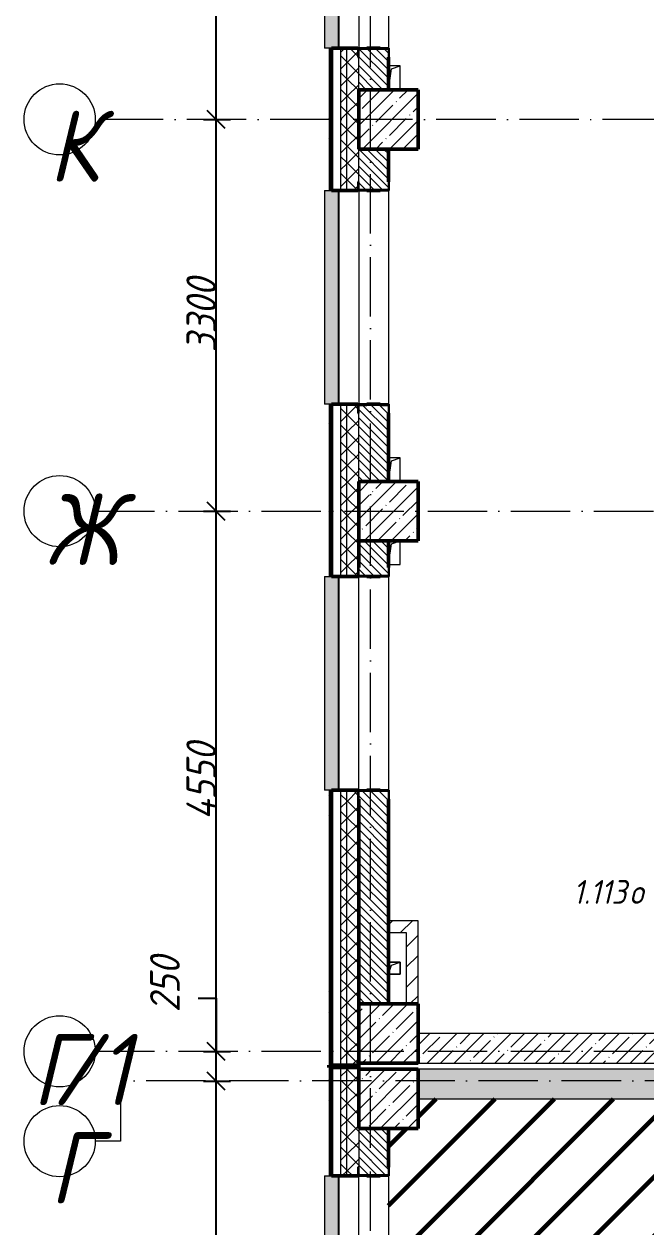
# Model space of a CAD drawing. Header units: millimetres. Extents: x -606178 to 312196, y -19338 to 632709.
# Drawn here: x -431100 to -425861, y 459946 to 470078 of the extents above; entities that cross this region are included whole.
import ezdxf

# ---------------------------------------------------------------- set-up
doc = ezdxf.new("R2010")
doc.units = ezdxf.units.MM
doc.linetypes.add('50_200_ШТРИХ_1Т_ш5_п1_п1_', pattern=[700, 500, -100, 0, -100])
for name, color, linetype, lineweight in [('6.4.1) Окр пт с инж. ПТ2.16', 3, 'Continuous', 60), ('A-____-____-DIMS', 7, 'Continuous', 9), ('A-FLOR-____-OTLN', 7, 'Continuous', 9), ('A-GENM-____-MCUT', 7, 'Continuous', 25), ('A-GENM-____-OTLN', 7, 'Continuous', 9), ('A-GENM-____-OTLN-1', 7, 'Continuous', 25), ('A-GLAZ-____-IDEN', 7, 'Continuous', 9), ('A-GLAZ-____-OTLN', 7, 'Continuous', 9), ('A-WALL-____-MCUT-1', 7, 'Continuous', 9), ('A-WALL-____-MCUT-2', 7, 'Continuous', 50), ('A-WALL-____-MCUT-3', 7, 'Continuous', 9), ('A-WALL-____-OTLN', 7, 'Continuous', 9), ('A-WALL-____-PATT-1', 7, 'Continuous', 9), ('A-WALL-FNSH-MCUT-1', 7, 'Continuous', 9), ('S-COLS-____-MCUT', 7, 'Continuous', 50), ('S-COLS-____-OTLN', 7, 'Continuous', 9), ('S-GRID-____-IDEN', 7, 'Continuous', 9), ('S-GRID-____-OTLN', 7, 'Continuous', 9), ('S-GRID-____-OTLN-1', 7, '50_200_ШТРИХ_1Т_ш5_п1_п1_', 9)]:
    doc.layers.add(name, color=color, linetype=linetype, lineweight=lineweight)
doc.layers.add('A-GLAZ-____-OTLN-1', color=7, linetype='Continuous', lineweight=9, true_color=0xc0c0c0)
doc.styles.add('ISOCPEUR_I', font='isocpeui.ttf', dxfattribs={"width": 0.9, "height": 2.5})
doc.styles.add('ISOCPEUR_I_9', font='isocpeui.ttf', dxfattribs={"width": 0.9, "height": 250})
doc.dimstyles.new('ISO-2_5_0_9К_БОЛЬШОЙ_ОСИ', dxfattribs={"dimscale": 304.8, "dimtxt": 248.995294, "dimasz": 0.492126, "dimexe": 0.393701, "dimexo": 0, "dimgap": 0, "dimtad": 1, "dimdec": 0, "dimzin": 0, "dimdsep": 46, "dimtxsty": 'ISOCPEUR_I_9', "dimblk1": 'OBLIQUE', "dimblk2": 'OBLIQUE', "dimsah": 1, "dimcen": 0.09, "dimdle": 0.393701, "dimazin": 0, "dimtfac": 1, "dimtdec": 4, "dimtix": 1, "dimtmove": 0, "dimatfit": 3, "dimfxl": 1, "dimtvp": 1, "dimtolj": 1, "dimtzin": 0, "dimarcsym": 2})
doc.dimstyles.new('ISO-2_5_0_9К_БОЛЬШОЙ_ОСИ_1', dxfattribs={"dimscale": 304.8, "dimtxt": 248.995294, "dimasz": 0.492126, "dimexe": 0.393701, "dimexo": 0, "dimgap": 0, "dimtad": 1, "dimdec": 0, "dimzin": 0, "dimdsep": 46, "dimtxsty": 'ISOCPEUR_I_9', "dimblk1": 'OBLIQUE', "dimblk2": 'OBLIQUE', "dimsah": 1, "dimcen": 0.09, "dimdle": 0.393701, "dimazin": 0, "dimtfac": 1, "dimtdec": 4, "dimtix": 1, "dimtmove": 1, "dimatfit": 3, "dimfxl": 1, "dimtvp": 1, "dimtolj": 1, "dimtzin": 0, "dimarcsym": 2})
pattern_1 = [(135, (-425830.77, 451794.26), (-35.35534, -35.35534), [])]
pattern_2 = [(45, (-425830.77, 451794.26), (-70.71068, 70.71068), []), (135, (-425830.77, 451794.26), (-70.71068, -70.71068), [])]
pattern_3 = [(45, (-425830.77, 451794.26), (-84.8528, 84.8528), [])]
pattern_4 = [(45, (-425830.77, 451794.26), (-114.0493, 114.0493), []), (45, (-425716.72, 451794.26), (-114.0493, 114.0493), [201.612, -40.322, 3.353, -36.97])]
pattern_5 = [(45, (-425830.77, 451794.26), (-85.5366, 85.5366), []), (45, (-425773.75, 451794.26), (-85.5366, 85.5366), [])]

# ---------------------------------------------------------------- blocks, each defined once
blk = doc.blocks.new('BSC_Колонна _Прямоугольная - 500х500-V49-АР1_План отверстий 1 этажа в осях 1-64_А-ГГ')
at = {"layer": 'S-COLS-____-OTLN'}
h = blk.add_hatch(dxfattribs=at)
h.set_pattern_fill('FP_81', color=256, style=0, pattern_type=2)
h.set_pattern_definition([(45, (2200, -9781.04), (-114.0493, 114.0493), []), (45, (2314.05, -9781.04), (-114.0493, 114.0493), [201.612, -40.322, 3.353, -36.97])])
h.paths.add_polyline_path([(-250, -250), (250, -250), (250, 250), (-250, 250)], flags=0)
at = {"layer": 'S-COLS-____-MCUT'}
for p, q in [((250, 250), (-250, 250)), ((-250, 250), (-250, -250)), ((250, -250), (250, 250)), ((-250, -250), (250, -250))]:
    blk.add_line(p, q, dxfattribs=at)
blk = doc.blocks.new('BSC_Колонна _Прямоугольная - 500х500-V52-АР1_План отверстий 1 этажа в осях 1-64_А-ГГ')
at = {"layer": 'S-COLS-____-OTLN'}
h = blk.add_hatch(dxfattribs=at)
h.set_pattern_fill('FP_84', color=256, style=0, pattern_type=2)
h.set_pattern_definition([(45, (2200, -17481.04), (-114.0493, 114.0493), []), (45, (2314.05, -17481.04), (-114.0493, 114.0493), [201.612, -40.322, 3.353, -36.97])])
h.paths.add_polyline_path([(-250, -250), (250, -250), (250, 250), (-250, 250)], flags=0)
at = {"layer": 'S-COLS-____-MCUT'}
for p, q in [((250, 250), (-250, 250)), ((-250, 250), (-250, -250)), ((250, -250), (250, 250)), ((-250, -250), (250, -250))]:
    blk.add_line(p, q, dxfattribs=at)
blk = doc.blocks.new('BSC_Колонна _Прямоугольная - 500х500-V109-АР1_План отверстий 1 этажа в осях 1-64_А-ГГ')
at = {"layer": 'S-COLS-____-OTLN'}
h = blk.add_hatch(dxfattribs=at)
h.set_pattern_fill('FP_141', color=256, style=0, pattern_type=2)
h.set_pattern_definition([(45, (2200, -14181.04), (-114.0493, 114.0493), []), (45, (2314.05, -14181.04), (-114.0493, 114.0493), [201.612, -40.322, 3.353, -36.97])])
h.paths.add_polyline_path([(-250, -250), (250, -250), (250, 250), (-250, 250)], flags=0)
at = {"layer": 'S-COLS-____-MCUT'}
for p, q in [((250, 250), (-250, 250)), ((-250, 250), (-250, -250)), ((250, -250), (250, 250)), ((-250, -250), (250, -250))]:
    blk.add_line(p, q, dxfattribs=at)
blk = doc.blocks.new('BSC_Колонна _Прямоугольная - 500х500-V147-АР1_План отверстий 1 этажа в осях 1-64_А-ГГ')
at = {"layer": 'S-COLS-____-OTLN'}
h = blk.add_hatch(dxfattribs=at)
h.set_pattern_fill('FP_181', color=256, style=0, pattern_type=2)
h.set_pattern_definition([(45, (2200, -9231.04), (-114.0493, 114.0493), []), (45, (2314.05, -9231.04), (-114.0493, 114.0493), [201.612, -40.322, 3.353, -36.97])])
h.paths.add_polyline_path([(-250, -250), (250, -250), (250, 250), (-250, 250), (-250, 103)], flags=0)
at = {"layer": 'S-COLS-____-MCUT'}
for p, q in [((250, 250), (-250, 250)), ((-250, 250), (-250, -250)), ((250, -250), (250, 250)), ((-250, -250), (250, -250))]:
    blk.add_line(p, q, dxfattribs=at)
blk = doc.blocks.new('Фахверк_СКБ_Уголок - 250_2700-27497298-АР1_План отверстий 1 этажа в осях 1-64_А-ГГ')
at = {"layer": 'A-GENM-____-MCUT'}
for p, q in [((200, 181), (125, 181)), ((125, 181), (125, 106)), ((125, 106), (131, 106)), ((131, 106), (131, 175)), ((131, 175), (200, 175)), ((200, 175), (200, 181)), ((131, -6), (125, -6)), ((125, -6), (125, -81)), ((125, -81), (200, -81)), ((131, -75), (131, -6)), ((200, -75), (131, -75)), ((200, -81), (200, -75))]:
    blk.add_line(p, q, dxfattribs=at)
blk = doc.blocks.new('Стены 5 - Стены 4-30145060-АР1_План отверстий 1 этажа в осях 1-64_А-ГГ')
at = {"layer": 'A-WALL-____-MCUT-2'}
for p, q in [((-1844, 41030), (-1844, 41010)), ((-1594, 41030), (-1844, 41030)), ((-1844, 41010), (-1594, 41010)), ((-1594, 41010), (-1594, 41030))]:
    blk.add_line(p, q, dxfattribs=at)
blk = doc.blocks.new('AR_Отверстие прямоугольное _в плите_ - AR_Отверстие прямоугольное _в плите_-V166-АР1_План отверстий 1 этажа в осях 1-64_А-ГГ')
at = {"layer": 'A-GENM-____-OTLN'}
for p, q in [((50, 50), (-50, 50)), ((-50, -50), (-25, 25)), ((-25, 25), (50, 50)), ((50, -50), (50, 50)), ((-50, -50), (50, -50))]:
    blk.add_line(p, q, dxfattribs=at)
blk = doc.blocks.new('AR_Отверстие прямоугольное _в плите_ - AR_Отверстие прямоугольное _в плите_-V174-АР1_План отверстий 1 этажа в осях 1-64_А-ГГ')
at = {"layer": 'A-GENM-____-OTLN'}
for p, q in [((-50, -100), (-25, 75)), ((-25, 75), (50, 100)), ((50, -100), (50, 100)), ((-50, -100), (50, -100))]:
    blk.add_line(p, q, dxfattribs=at)
blk = doc.blocks.new('AR_Отверстие прямоугольное _в плите_ - AR_Отверстие прямоугольное _в плите_-V173-АР1_План отверстий 1 этажа в осях 1-64_А-ГГ')
at = {"layer": 'A-GENM-____-OTLN'}
for p, q in [((50, 100), (-50, 100)), ((-50, -100), (-25, 75)), ((-25, 75), (50, 100)), ((50, -100), (50, 100))]:
    blk.add_line(p, q, dxfattribs=at)
blk = doc.blocks.new('Отлив_СКБ - Отлив витража_120_НВФ-31885689-АР1_План отверстий 1 этажа в осях 1-64_А-ГГ')
at = {"layer": 'A-GLAZ-____-OTLN-1'}
for points in [[(1800, 2), (1800, 120), (0, 120), (0, 2), (1264, 2)], [(1264, 0), (1800, 0), (1800, 2), (0, 2), (0, 0)]]:
    blk.add_hatch(color=256, dxfattribs=at).paths.add_polyline_path(points, flags=0)
at = {"layer": 'A-GLAZ-____-OTLN'}
for p, q in [((0, 83), (0, 120)), ((1800, 120), (0, 120)), ((1800, 120), (1800, 83)), ((0, 2), (1800, 2)), ((1800, 0), (0, 0))]:
    blk.add_line(p, q, dxfattribs=at)
blk = doc.blocks.new('Ось сетки - Круг_Ø6_00__ISO-2_5_0_9K_-25732049-АР1_План отверстий 1 этажа в осях 1-64_А-ГГ')
at = {"layer": 'S-GRID-____-IDEN'}
blk.add_circle((0, 0), 3, dxfattribs=at)
blk = doc.blocks.new('_Oblique')
at = {"color": 0, "linetype": 'ByBlock', "lineweight": -2}
blk.add_line((-0.5, -0.5), (0.5, 0.5), dxfattribs=at)
blk = doc.blocks.new('*D4138')
at = {"layer": 'A-____-____-DIMS', "color": 0, "lineweight": -2, "transparency": 16777216}
for p, q in [((-429482, 457655), (-429482, 461295)), ((-429588, 461175), (-429362, 461175)), ((-429588, 457775), (-429362, 457775))]:
    blk.add_line(p, q, dxfattribs=at)
at = {"layer": 'Defpoints', "color": 0, "transparency": 16777216}
for p in [(-429588, 461175), (-429482, 461175), (-429588, 457775)]:
    blk.add_point(p, dxfattribs=at)
at = {"layer": 'A-____-____-DIMS', "color": 0, "lineweight": -2, "transparency": 16777216, "xscale": 150, "yscale": 150, "zscale": 150}
for p, rotation in [((-429482, 461175), 90), ((-429482, 457775), 270)]:
    blk.add_blockref('_Oblique', p, dxfattribs=dict(at, rotation=rotation))
at = {"layer": 'A-____-____-DIMS', "color": 0, "transparency": 16777216, "insert": (-429607, 459475), "char_height": 250, "width": 781.46, "attachment_point": 5, "rotation": 90, "style": 'ISOCPEUR_I_9'}
blk.add_mtext('\\A1;3400', dxfattribs=at)
blk = doc.blocks.new('*D4139')
at = {"layer": 'A-____-____-DIMS', "color": 0, "lineweight": -2, "transparency": 16777216}
for p, q in [((-429632, 461872), (-429482, 461872)), ((-429482, 461872), (-429482, 461425)), ((-429482, 461055), (-429482, 461545)), ((-429588, 461425), (-429362, 461425)), ((-429588, 461175), (-429362, 461175))]:
    blk.add_line(p, q, dxfattribs=at)
at = {"layer": 'Defpoints', "color": 0, "transparency": 16777216}
for p in [(-429588, 461425), (-429482, 461425), (-429588, 461175)]:
    blk.add_point(p, dxfattribs=at)
at = {"layer": 'A-____-____-DIMS', "color": 0, "lineweight": -2, "transparency": 16777216, "xscale": 150, "yscale": 150, "zscale": 150}
for p, rotation in [((-429482, 461425), 90), ((-429482, 461175), 270)]:
    blk.add_blockref('_Oblique', p, dxfattribs=dict(at, rotation=rotation))
at = {"layer": 'A-____-____-DIMS', "color": 0, "transparency": 16777216, "insert": (-430038, 461754), "char_height": 250, "width": 568.86, "attachment_point": 1, "rotation": 90, "line_spacing_factor": 1.149209, "style": 'ISOCPEUR_I_9'}
blk.add_mtext('\\A1;250', dxfattribs=at)
blk = doc.blocks.new('*D4140')
at = {"layer": 'A-____-____-DIMS', "color": 0, "lineweight": -2, "transparency": 16777216}
for p, q in [((-429482, 461305), (-429482, 466095)), ((-429588, 465975), (-429362, 465975)), ((-429588, 461425), (-429362, 461425))]:
    blk.add_line(p, q, dxfattribs=at)
at = {"layer": 'Defpoints', "color": 0, "transparency": 16777216}
for p in [(-429588, 465975), (-429482, 465975), (-429588, 461425)]:
    blk.add_point(p, dxfattribs=at)
at = {"layer": 'A-____-____-DIMS', "color": 0, "lineweight": -2, "transparency": 16777216, "xscale": 150, "yscale": 150, "zscale": 150}
for p, rotation in [((-429482, 465975), 90), ((-429482, 461425), 270)]:
    blk.add_blockref('_Oblique', p, dxfattribs=dict(at, rotation=rotation))
at = {"layer": 'A-____-____-DIMS', "color": 0, "transparency": 16777216, "insert": (-429607, 463700), "char_height": 250, "width": 781.46, "attachment_point": 5, "rotation": 90, "style": 'ISOCPEUR_I_9'}
blk.add_mtext('\\A1;4550', dxfattribs=at)
blk = doc.blocks.new('*D4141')
at = {"layer": 'A-____-____-DIMS', "color": 0, "lineweight": -2, "transparency": 16777216}
for p, q in [((-429482, 465855), (-429482, 469395)), ((-429588, 469275), (-429362, 469275)), ((-429588, 465975), (-429362, 465975))]:
    blk.add_line(p, q, dxfattribs=at)
at = {"layer": 'Defpoints', "color": 0, "transparency": 16777216}
for p in [(-429588, 469275), (-429482, 469275), (-429588, 465975)]:
    blk.add_point(p, dxfattribs=at)
at = {"layer": 'A-____-____-DIMS', "color": 0, "lineweight": -2, "transparency": 16777216, "xscale": 150, "yscale": 150, "zscale": 150}
for p, rotation in [((-429482, 469275), 90), ((-429482, 465975), 270)]:
    blk.add_blockref('_Oblique', p, dxfattribs=dict(at, rotation=rotation))
at = {"layer": 'A-____-____-DIMS', "color": 0, "transparency": 16777216, "insert": (-429607, 467625), "char_height": 250, "width": 758.48, "attachment_point": 5, "rotation": 90, "style": 'ISOCPEUR_I_9'}
blk.add_mtext('\\A1;3300', dxfattribs=at)
blk = doc.blocks.new('*D4142')
at = {"layer": 'A-____-____-DIMS', "color": 0, "lineweight": -2, "transparency": 16777216}
for p, q in [((-429482, 469155), (-429482, 475395)), ((-429588, 475275), (-429362, 475275)), ((-429588, 469275), (-429362, 469275))]:
    blk.add_line(p, q, dxfattribs=at)
at = {"layer": 'Defpoints', "color": 0, "transparency": 16777216}
for p in [(-429588, 475275), (-429482, 475275), (-429588, 469275)]:
    blk.add_point(p, dxfattribs=at)
at = {"layer": 'A-____-____-DIMS', "color": 0, "lineweight": -2, "transparency": 16777216, "xscale": 150, "yscale": 150, "zscale": 150}
for p, rotation in [((-429482, 475275), 90), ((-429482, 469275), 270)]:
    blk.add_blockref('_Oblique', p, dxfattribs=dict(at, rotation=rotation))
at = {"layer": 'A-____-____-DIMS', "color": 0, "transparency": 16777216, "insert": (-429607, 472275), "char_height": 250, "width": 758.48, "attachment_point": 5, "rotation": 90, "style": 'ISOCPEUR_I_9'}
blk.add_mtext('\\A1;6000', dxfattribs=at)

msp = doc.modelspace()

# ---------------------------------------------------------------- hatches: boundary and pattern name
at = {"layer": '6.4.1) Окр пт с инж. ПТ2.16'}
h = msp.add_hatch(dxfattribs=at)
h.set_pattern_fill('ANSI31', color=256, scale=111)
h.paths.add_polyline_path([(-387530.7712, 460775.3011), (-388030.7712, 460775.3011), (-388030.7712, 461025.3011), (-389830.7712, 461025.3011), (-389830.7712, 461019.3011), (-389905.7712, 461019.3011), (-390330.7712, 461023.3811), (-390330.7712, 460925.3011), (-390530.7712, 460925.3011), (-390530.7712, 460775.3011), (-391030.7712, 460775.3011), (-391030.7712, 460925.3011), (-391230.7712, 460925.3011), (-391230.7712, 461025.3011), (-392830.7712, 461025.3011), (-392830.7712, 461019.3011), (-392905.7712, 461019.3011), (-393430.7712, 461022.3011), (-393430.7712, 460925.3011), (-393630.7712, 460925.3011), (-393630.7712, 461025.3011), (-393955.7712, 461025.3011), (-393955.7712, 461019.3011), (-394030.7712, 461019.3011), (-394030.7712, 461025.3011), (-395830.7712, 461025.3011), (-395830.7712, 461019.3011), (-395905.7712, 461019.3011), (-396330.7712, 461023.3811), (-396330.7712, 460925.3011), (-396530.7712, 460925.3011), (-396530.7712, 460775.3011), (-397030.7712, 460775.3011), (-397030.7712, 461025.3011), (-398830.7712, 461025.3011), (-398830.7712, 461019.3011), (-398905.7712, 461019.3011), (-399330.7712, 461023.3811), (-399330.7712, 460925.3011), (-399530.7712, 460925.3011), (-399530.7712, 460775.3011), (-400030.7712, 460775.3011), (-400030.7712, 461025.3011), (-403180.7712, 461025.3011), (-405280.7712, 461025.3011), (-416230.7712, 461025.3011), (-420230.7712, 461025.3011), (-427780.7712, 461025.3011), (-427780.7712, 460775.3011), (-428030.7712, 460775.3011), (-428030.7712, 460450.3011), (-428024.7712, 460450.3011), (-428024.7712, 460375.3011), (-428030.7712, 460375.3011), (-428030.7712, 458575.3011), (-428024.7712, 458575.3011), (-428024.7712, 458500.3011), (-428027.5712, 458325.3011), (-427930.7712, 458325.3011), (-427930.7712, 458125.3011), (-427780.7712, 458125.3011), (-427780.7712, 457875.3011), (-426180.7712, 457875.3011), (-425730.7712, 457875.3011), (-424630.7712, 457875.3011), (-424030.7712, 457875.3011), (-423330.7712, 457875.3011), (-423130.7712, 457875.3011), (-422330.7712, 457875.3011), (-420730.7712, 457875.3011), (-420530.7712, 457875.3011), (-420030.7712, 457875.3011), (-420005.7712, 457876.8011), (-420005.7712, 457881.3011), (-419930.7712, 457881.3011), (-419930.7712, 457875.3011), (-419570.7712, 457875.3011), (-419270.7712, 457875.3011), (-418780.7712, 457875.3011), (-418780.7712, 457881.3011), (-418705.7712, 457881.3011), (-417255.7712, 457875.3011), (-417255.7712, 457881.3011), (-417180.7712, 457881.3011), (-416700.7712, 457875.3011), (-416500.7712, 457875.3011), (-416030.7712, 457875.3011), (-416030.7712, 457881.3011), (-415955.7712, 457881.3011), (-415430.7712, 457875.3011), (-414930.7712, 457875.3011), (-414905.7712, 457876.8011), (-414905.7712, 457881.3011), (-414830.7712, 457881.3011), (-414830.7712, 457875.3011), (-414695.7712, 457875.3011), (-414345.7712, 457875.3011), (-413830.7712, 457875.3011), (-413830.7712, 457881.3011), (-413755.7712, 457881.3011), (-413155.7712, 457875.3011), (-413155.7712, 457881.3011), (-413080.7712, 457881.3011), (-413080.7712, 457875.3011), (-412730.7712, 457875.3011), (-412430.7712, 457875.3011), (-411930.7712, 457875.3011), (-411930.7712, 457881.3011), (-411855.7712, 457881.3011), (-411430.7712, 457875.3011), (-410930.7712, 457875.3011), (-410530.7712, 457875.3011), (-410355.7712, 457875.3011), (-410355.7712, 457881.3011), (-410280.7712, 457881.3011), (-410280.7712, 457875.3011), (-409130.7712, 457875.3011), (-409130.7712, 457881.3011), (-409030.7712, 457881.3011), (-409030.7712, 457875.3011), (-408530.7712, 457875.3011), (-406030.7712, 457875.3011), (-405530.7712, 457875.3011), (-404530.7712, 457875.3011), (-404430.7712, 457875.3011), (-404430.7712, 457175.3011), (-403730.7712, 457175.3011), (-403730.7712, 457875.3011), (-403480.7712, 457875.3011), (-402980.7712, 457875.3011), (-402205.7712, 457875.3011), (-402205.7712, 457881.3011), (-402130.7712, 457881.3011), (-401280.7712, 457875.3011), (-400880.7712, 457875.3011), (-400430.7712, 457875.3011), (-400430.7712, 457881.3011), (-400355.7712, 457881.3011), (-400030.7712, 457875.3011), (-399530.7712, 457875.3011), (-397030.7712, 457875.3011), (-396530.7712, 457875.3011), (-396505.7712, 457876.8011), (-396505.7712, 457881.3011), (-396430.7712, 457881.3011), (-396430.7712, 457875.3011), (-396340.7712, 457875.3011), (-395940.7712, 457875.3011), (-395730.7712, 457875.3011), (-395730.7712, 457881.3011), (-395655.7712, 457881.3011), (-395505.7712, 457875.3011), (-395505.7712, 457881.3011), (-395430.7712, 457881.3011), (-395430.7712, 457875.3011), (-395250.7712, 457875.3011), (-394950.7712, 457875.3011), (-394730.7712, 457875.3011), (-394730.7712, 457881.3011), (-394655.7712, 457881.3011), (-393980.7712, 457875.3011), (-393380.7712, 457875.3011), (-393105.7712, 457875.3011), (-393105.7712, 457881.3011), (-393030.7712, 457881.3011), (-393000.7712, 457875.3011), (-393030.7712, 457875.3011), (-393030.7712, 457835.3011), (-393025.7712, 457835.3011), (-393025.7712, 457675.3011), (-392380.7712, 457675.3011), (-392380.7712, 457875.3011), (-391980.7712, 457875.3011), (-391980.7712, 457675.3011), (-391230.7712, 457675.3011), (-391230.7712, 457744.3011), (-391230.7712, 457806.3011), (-391230.7712, 457881.3011), (-391155.7712, 457881.3011), (-391030.7712, 457875.3011), (-390530.7712, 457875.3011), (-390130.7712, 457875.3011), (-389830.7712, 457875.3011), (-388030.7712, 457875.3011), (-387530.7712, 457875.3011)])
at = {"layer": 'A-WALL-____-PATT-1'}
h = msp.add_hatch(dxfattribs=at)
h.set_pattern_fill('FP_3', color=256, style=0, pattern_type=2)
h.set_pattern_definition(pattern_5)
h.paths.add_polyline_path([(-428510.7712, 461310.3011), (-428510.7712, 463625.3011), (-428530.7712, 463625.3011), (-428530.7712, 461310.3011)], flags=0)
h.paths.add_polyline_path([(-428510.7712, 465425.3011), (-428510.7712, 466875.3011), (-428530.7712, 466875.3011), (-428530.7712, 465425.3011)], flags=0)
h.paths.add_polyline_path([(-428510.7712, 468675.3011), (-428510.7712, 469875.3011), (-428530.7712, 469875.3011), (-428530.7712, 468675.3011)], flags=0)
h.paths.add_polyline_path([(-428510.7712, 471675.3011), (-428510.7712, 472875.3011), (-428530.7712, 472875.3011), (-428530.7712, 471675.3011)], flags=0)
h.paths.add_polyline_path([(-428530.7712, 474675.3011), (-428510.7712, 474675.3011), (-428510.7712, 475875.3011), (-428530.7712, 475875.3011), (-428530.7712, 474888.589)], flags=0)
h.paths.add_polyline_path([(-428510.7712, 477675.3011), (-428510.7712, 478775.3011), (-428530.7712, 478775.3011), (-428530.7712, 477675.3011)], flags=0)
h = msp.add_hatch(dxfattribs=at)
h.set_pattern_fill('FP_1', color=256, style=0, pattern_type=2)
h.set_pattern_definition(pattern_2)
h.paths.add_polyline_path([(-428380.7712, 461310.3011), (-428380.7712, 463625.3011), (-428430.7712, 463625.3011), (-428430.7712, 461310.3011)], flags=0)
h.paths.add_polyline_path([(-428430.7712, 465425.3011), (-428380.7712, 465425.3011), (-428380.7712, 466875.3011), (-428430.7712, 466875.3011), (-428430.7712, 465428.6551)], flags=0)
h.paths.add_polyline_path([(-428380.7712, 468675.3011), (-428380.7712, 469875.3011), (-428430.7712, 469875.3011), (-428430.7712, 468675.3011)], flags=0)
h.paths.add_polyline_path([(-428380.7712, 471675.3011), (-428380.7712, 472875.3011), (-428430.7712, 472875.3011), (-428430.7712, 471675.3011)], flags=0)
h.paths.add_polyline_path([(-428380.7712, 474675.3011), (-428380.7712, 475875.3011), (-428430.7712, 475875.3011), (-428430.7712, 474675.3011)], flags=0)
h.paths.add_polyline_path([(-428430.7712, 477675.3011), (-428380.7712, 477675.3011), (-428380.7712, 478525.3011), (-428430.7712, 478525.3011), (-428430.7712, 478328.565)], flags=0)
h = msp.add_hatch(dxfattribs=at)
h.set_pattern_fill('FP_1', color=256, style=0, pattern_type=2)
h.set_pattern_definition(pattern_2)
h.paths.add_polyline_path([(-428280.7712, 461310.3011), (-428280.7712, 463550.3011), (-428286.7712, 463550.3011), (-428286.7712, 463625.3011), (-428380.7712, 463625.3011), (-428380.7712, 461310.3011)], flags=0)
h.paths.add_polyline_path([(-428380.7712, 465425.3011), (-428286.7712, 465425.3011), (-428286.7712, 465500.3011), (-428280.7712, 465500.3011), (-428280.7712, 466800.3011), (-428286.7712, 466800.3011), (-428286.7712, 466875.3011), (-428380.7712, 466875.3011), (-428380.7712, 465428.6551)], flags=0)
h.paths.add_polyline_path([(-428286.7712, 468675.3011), (-428286.7712, 468750.3011), (-428280.7712, 468750.3011), (-428280.7712, 469800.3011), (-428286.7712, 469800.3011), (-428286.7712, 469875.3011), (-428380.7712, 469875.3011), (-428380.7712, 468675.3011)], flags=0)
h.paths.add_polyline_path([(-428286.7712, 471675.3011), (-428286.7712, 471750.3011), (-428280.7712, 471750.3011), (-428280.7712, 472800.3011), (-428286.7712, 472800.3011), (-428286.7712, 472875.3011), (-428380.7712, 472875.3011), (-428380.7712, 471675.3011)], flags=0)
h.paths.add_polyline_path([(-428286.7712, 474675.3011), (-428286.7712, 474750.3011), (-428280.7712, 474750.3011), (-428280.7712, 475800.3011), (-428286.7712, 475800.3011), (-428286.7712, 475875.3011), (-428380.7712, 475875.3011), (-428380.7712, 474675.3011)], flags=0)
h.paths.add_polyline_path([(-428286.7712, 477675.3011), (-428286.7712, 477750.3011), (-428280.7712, 477750.3011), (-428280.7712, 478525.3011), (-428380.7712, 478525.3011), (-428380.7712, 477675.3011)], flags=0)
h = msp.add_hatch(dxfattribs=at)
h.set_pattern_fill('FP_6', color=256, style=0, pattern_type=2)
h.set_pattern_definition(pattern_1)
h.paths.add_polyline_path([(-428280.7712, 469525.3011), (-428030.7712, 469525.3011), (-428030.7712, 469869.3011), (-428099.7712, 469869.3011), (-428099.7712, 469875.3011), (-428211.7712, 469875.3011), (-428211.7712, 469869.3011), (-428280.7712, 469869.3011), (-428280.7712, 469728.625)], flags=0)
h.paths.add_polyline_path([(-428099.7712, 471675.3011), (-428099.7712, 471681.3011), (-428030.7712, 471681.3011), (-428030.7712, 472869.3011), (-428099.7712, 472869.3011), (-428099.7712, 472875.3011), (-428211.7712, 472875.3011), (-428211.7712, 472869.3011), (-428280.7712, 472869.3011), (-428280.7712, 471681.3011), (-428211.7712, 471681.3011), (-428211.7712, 471675.3011)], flags=0)
h.paths.add_polyline_path([(-428099.7712, 474675.3011), (-428099.7712, 474681.3011), (-428030.7712, 474681.3011), (-428030.7712, 475025.3011), (-428280.7712, 475025.3011), (-428280.7712, 474681.3011), (-428211.7712, 474681.3011), (-428211.7712, 474675.3011)], flags=0)
h = msp.add_hatch(dxfattribs=at)
h.set_pattern_fill('FP_6', color=256, style=0, pattern_type=2)
h.set_pattern_definition(pattern_1)
h.paths.add_polyline_path([(-428280.7712, 466225.3011), (-428030.7712, 466225.3011), (-428030.7712, 466869.3011), (-428099.7712, 466869.3011), (-428099.7712, 466875.3011), (-428211.7712, 466875.3011), (-428211.7712, 466869.3011), (-428280.7712, 466869.3011), (-428280.7712, 466288.6491)], flags=0)
h.paths.add_polyline_path([(-428099.7712, 468675.3011), (-428099.7712, 468681.3011), (-428030.7712, 468681.3011), (-428030.7712, 469025.3011), (-428280.7712, 469025.3011), (-428280.7712, 468681.3011), (-428211.7712, 468681.3011), (-428211.7712, 468675.3011)], flags=0)
h = msp.add_hatch(dxfattribs=at)
h.set_pattern_fill('FP_6', color=256, style=0, pattern_type=2)
h.set_pattern_definition(pattern_1)
h.paths.add_polyline_path([(-428030.7712, 461825.3011), (-428031.6045, 463619.3011), (-428099.7712, 463619.3011), (-428099.7712, 463625.3011), (-428211.7712, 463625.3011), (-428211.7712, 463619.3011), (-428280.7712, 463619.3011), (-428280.7712, 461825.3011), (-428055.0516, 461825.3011)], flags=0)
h.paths.add_polyline_path([(-428099.7712, 465425.3011), (-428099.7712, 465431.3011), (-428030.7712, 465431.3011), (-428030.7712, 465725.3011), (-428280.7712, 465725.3011), (-428280.7712, 465431.3011), (-428211.7712, 465431.3011), (-428211.7712, 465425.3011)], flags=0)
h = msp.add_hatch(dxfattribs=at)
h.set_pattern_fill('FP_4', color=256, style=0, pattern_type=2)
h.set_pattern_definition(pattern_3)
h.paths.add_polyline_path([(-427880.7712, 462425.3011), (-427780.7712, 462425.3011), (-427780.7712, 462525.3011), (-428030.7712, 462525.3011), (-428030.7712, 462425.3011)], flags=0)
h = msp.add_hatch(dxfattribs=at)
h.set_pattern_fill('FP_4', color=256, style=0, pattern_type=2)
h.set_pattern_definition(pattern_3)
h.paths.add_polyline_path([(-427880.7712, 461825.3011), (-427780.7712, 461825.3011), (-427780.7712, 462425.3011), (-427880.7712, 462425.3011), (-427880.7712, 461988.6791)], flags=0)
h = msp.add_hatch(dxfattribs=at)
h.set_pattern_fill('FP_27', color=256, style=0, pattern_type=2)
h.set_pattern_definition(pattern_4)
h.paths.add_polyline_path([(-420730.7712, 461325.3011), (-420730.7712, 461575.3011), (-427780.7712, 461575.3011), (-427780.7712, 461325.3011), (-422310.7927, 461325.3011)], flags=0)
h = msp.add_hatch(dxfattribs=at)
h.set_pattern_fill('FP_3', color=256, style=0, pattern_type=2)
h.set_pattern_definition(pattern_5)
h.paths.add_polyline_path([(-428510.7712, 449625.3011), (-428510.7712, 454025.3011), (-428530.7712, 454025.3011), (-428530.7712, 449625.3011)], flags=0)
h.paths.add_polyline_path([(-428530.7712, 455825.3011), (-428510.7712, 455825.3011), (-428510.7712, 458575.3011), (-428530.7712, 458575.3011), (-428530.7712, 455968.7211)], flags=0)
h.paths.add_polyline_path([(-428510.7712, 460375.3011), (-428510.7712, 461290.3011), (-428530.7712, 461290.3011), (-428530.7712, 460375.3011)], flags=0)
h = msp.add_hatch(dxfattribs=at)
h.set_pattern_fill('FP_1', color=256, style=0, pattern_type=2)
h.set_pattern_definition(pattern_2)
h.paths.add_polyline_path([(-428380.7712, 449875.3011), (-428380.7712, 454025.3011), (-428430.7712, 454025.3011), (-428430.7712, 449875.3011)], flags=0)
h.paths.add_polyline_path([(-428380.7712, 455825.3011), (-428380.7712, 458575.3011), (-428430.7712, 458575.3011), (-428430.7712, 455825.3011)], flags=0)
h.paths.add_polyline_path([(-428380.7712, 460375.3011), (-428380.7712, 461310.3011), (-428430.7712, 461310.3011), (-428430.7712, 460375.3011)], flags=0)
h = msp.add_hatch(dxfattribs=at)
h.set_pattern_fill('FP_1', color=256, style=0, pattern_type=2)
h.set_pattern_definition(pattern_2)
h.paths.add_polyline_path([(-428380.7712, 449875.3011), (-428280.7712, 449875.3011), (-428280.7712, 454025.3011), (-428380.7712, 454025.3011), (-428380.7712, 452528.7451)], flags=0)
h.paths.add_polyline_path([(-428280.7712, 455825.3011), (-428280.7712, 458500.3011), (-428286.7712, 458500.3011), (-428286.7712, 458575.3011), (-428380.7712, 458575.3011), (-428380.7712, 455825.3011)], flags=0)
h.paths.add_polyline_path([(-428286.7712, 460375.3011), (-428286.7712, 460450.3011), (-428280.7712, 460450.3011), (-428280.7712, 461310.3011), (-428380.7712, 461310.3011), (-428380.7712, 460375.3011)], flags=0)
h = msp.add_hatch(dxfattribs=at)
h.set_pattern_fill('FP_27', color=256, style=0, pattern_type=2)
h.set_pattern_definition(pattern_4)
h.paths.add_polyline_path([(-403180.7712, 461025.3011), (-402280.7712, 461025.3011), (-402280.7712, 461275.3011), (-403180.7712, 461275.3011)], flags=0)
h.paths.add_polyline_path([(-405280.7712, 461025.3011), (-405280.7712, 461275.3011), (-416230.7712, 461275.3011), (-416230.7712, 461025.3011), (-408171.0784, 461025.3011)], flags=0)
h.paths.add_polyline_path([(-420230.7712, 461025.3011), (-420230.7712, 461275.3011), (-427780.7712, 461275.3011), (-427780.7712, 461025.3011), (-420543.3284, 461025.3011)], flags=0)
h = msp.add_hatch(dxfattribs=at)
h.set_pattern_fill('FP_6', color=256, style=0, pattern_type=2)
h.set_pattern_definition(pattern_1)
h.paths.add_polyline_path([(-428211.7712, 458125.3011), (-428030.7712, 458125.3011), (-428030.7712, 458569.3011), (-428099.7712, 458569.3011), (-428099.7712, 458575.3011), (-428211.7712, 458575.3011), (-428211.7712, 458569.3011), (-428280.7712, 458569.3011), (-428280.7712, 458125.3011)], flags=0)
h.paths.add_polyline_path([(-428211.7712, 460375.3011), (-428099.7712, 460375.3011), (-428099.7712, 460381.3011), (-428030.7712, 460381.3011), (-428030.7712, 460775.3011), (-428280.7712, 460775.3011), (-428280.7712, 460381.3011), (-428211.7712, 460381.3011)], flags=0)

# ---------------------------------------------------------------- linework, layer by layer
at = {"layer": 'A-FLOR-____-OTLN'}
for p, q in [((-428030.7712, 462175.3011), (-427930.7712, 462175.3011)), ((-427930.7712, 462175.3011), (-427930.7712, 462075.3011)), ((-427930.7712, 462075.3011), (-428030.7712, 462075.3011))]:
    msp.add_line(p, q, dxfattribs=at)
at = {"layer": 'A-WALL-____-MCUT-1'}
for p, q in [((-420730.7712, 461575.3011), (-427780.7712, 461575.3011)), ((-427780.7712, 461325.3011), (-420730.7712, 461325.3011)), ((-420230.7712, 461275.3011), (-427780.7712, 461275.3011)), ((-427780.7712, 461025.3011), (-420230.7712, 461025.3011))]:
    msp.add_line(p, q, dxfattribs=at)
at = {"layer": 'A-WALL-____-MCUT-2'}
for p, q in [((-428286.7712, 469875.3011), (-428510.7712, 469875.3011)), ((-428510.7712, 469875.3011), (-428510.7712, 468675.3011)), ((-428099.7712, 469875.3011), (-428211.7712, 469875.3011)), ((-428030.7712, 469525.3011), (-428030.7712, 469800.3011)), ((-428030.7712, 468750.3011), (-428030.7712, 469025.3011)), ((-428510.7712, 468675.3011), (-428286.7712, 468675.3011)), ((-428211.7712, 468675.3011), (-428099.7712, 468675.3011)), ((-428286.7712, 466875.3011), (-428510.7712, 466875.3011)), ((-428510.7712, 465425.3011), (-428510.7712, 466875.3011)), ((-428099.7712, 466875.3011), (-428211.7712, 466875.3011)), ((-428030.7712, 466225.3011), (-428030.7712, 466800.3011)), ((-428280.7712, 465725.3011), (-428280.7712, 465500.3011)), ((-428030.7712, 465500.3011), (-428030.7712, 465725.3011)), ((-428510.7712, 465425.3011), (-428286.7712, 465425.3011)), ((-428211.7712, 465425.3011), (-428099.7712, 465425.3011)), ((-428286.7712, 463625.3011), (-428510.7712, 463625.3011)), ((-428510.7712, 460375.3011), (-428510.7712, 463625.3011)), ((-428280.7712, 463550.3011), (-428280.7712, 461825.3011)), ((-428099.7712, 463625.3011), (-428211.7712, 463625.3011)), ((-428030.7712, 461825.3011), (-428030.7712, 463550.3011)), ((-428280.7712, 461275.3011), (-428280.7712, 461325.3011)), ((-428030.7712, 460450.3011), (-428030.7712, 460775.3011)), ((-428510.7712, 460375.3011), (-428286.7712, 460375.3011)), ((-428211.7712, 460375.3011), (-428099.7712, 460375.3011))]:
    msp.add_line(p, q, dxfattribs=at)
at = {"layer": 'A-WALL-____-MCUT-3'}
for p, q in [((-428430.7712, 468675.3011), (-428430.7712, 469875.3011)), ((-428380.7712, 468675.3011), (-428380.7712, 469875.3011)), ((-428280.7712, 469525.3011), (-428280.7712, 469800.3011)), ((-428280.7712, 468750.3011), (-428280.7712, 469025.3011)), ((-428430.7712, 465425.3011), (-428430.7712, 466875.3011)), ((-428380.7712, 465425.3011), (-428380.7712, 466875.3011)), ((-428280.7712, 466225.3011), (-428280.7712, 466800.3011)), ((-428430.7712, 460375.3011), (-428430.7712, 463625.3011)), ((-428380.7712, 460375.3011), (-428380.7712, 463625.3011)), ((-428280.7712, 460775.3011), (-428280.7712, 460450.3011))]:
    msp.add_line(p, q, dxfattribs=at)
at = {"layer": 'A-WALL-____-OTLN'}
for p, q in [((-428280.7712, 471675.3011), (-428280.7712, 469875.3011)), ((-428030.7712, 471675.3011), (-428030.7712, 469875.3011)), ((-428280.7712, 468675.3011), (-428280.7712, 466875.3011)), ((-428030.7712, 468675.3011), (-428030.7712, 466875.3011)), ((-428280.7712, 463625.3011), (-428280.7712, 465425.3011)), ((-428030.7712, 465425.3011), (-428030.7712, 463625.3011)), ((-428280.7712, 458575.3011), (-428280.7712, 460375.3011)), ((-428030.7712, 460375.3011), (-428030.7712, 458575.3011))]:
    msp.add_line(p, q, dxfattribs=at)
at = {"layer": 'A-WALL-FNSH-MCUT-1'}
for p, q in [((-428530.7712, 469875.3011), (-428530.7712, 468675.3011)), ((-428510.7712, 469875.3011), (-428530.7712, 469875.3011)), ((-428530.7712, 468675.3011), (-428510.7712, 468675.3011)), ((-428530.7712, 466875.3011), (-428530.7712, 465425.3011)), ((-428510.7712, 466875.3011), (-428530.7712, 466875.3011)), ((-428530.7712, 465425.3011), (-428510.7712, 465425.3011)), ((-428530.7712, 463625.3011), (-428530.7712, 461310.3011)), ((-428510.7712, 463625.3011), (-428530.7712, 463625.3011)), ((-427780.7712, 462525.3011), (-428030.7712, 462525.3011)), ((-427780.7712, 461825.3011), (-427780.7712, 462525.3011)), ((-428030.7712, 462425.3011), (-427880.7712, 462425.3011)), ((-427880.7712, 462425.3011), (-427880.7712, 461825.3011)), ((-428530.7712, 461310.3011), (-428510.7712, 461310.3011)), ((-428530.7712, 461290.3011), (-428530.7712, 460375.3011)), ((-428510.7712, 461290.3011), (-428530.7712, 461290.3011)), ((-428530.7712, 460375.3011), (-428510.7712, 460375.3011))]:
    msp.add_line(p, q, dxfattribs=at)
at = {"layer": 'S-GRID-____-OTLN'}
for p, q in [((-430287.1336, 461175.3011), (-430287.1336, 460668.5934)), ((-430287.1336, 460668.5934), (-430499.5414, 460668.5934))]:
    msp.add_line(p, q, dxfattribs=at)
at = {"layer": 'S-GRID-____-OTLN-1'}
for p, q in [((-428180.7712, 447311.6528), (-428180.7712, 501675.2188)), ((-399123.032, 469275.3011), (-430499.5414, 469275.3011)), ((-430499.5414, 465975.3011), (-399123.032, 465975.3011)), ((-430499.5414, 461425.3011), (-401960.1705, 461425.3011)), ((-321756.3646, 461175.3011), (-430287.1336, 461175.3011))]:
    msp.add_line(p, q, dxfattribs=at)

# ---------------------------------------------------------------- block references
at = {"layer": 'A-GENM-____-OTLN'}
for name, p in [('AR_Отверстие прямоугольное _в плите_ - AR_Отверстие прямоугольное _в плите_-V173-АР1_План отверстий 1 этажа в осях 1-64_А-ГГ', (-427980.7712, 469625.3011)), ('AR_Отверстие прямоугольное _в плите_ - AR_Отверстие прямоугольное _в плите_-V173-АР1_План отверстий 1 этажа в осях 1-64_А-ГГ', (-427980.7712, 466325.3011)), ('AR_Отверстие прямоугольное _в плите_ - AR_Отверстие прямоугольное _в плите_-V174-АР1_План отверстий 1 этажа в осях 1-64_А-ГГ', (-427980.7712, 465625.3011)), ('AR_Отверстие прямоугольное _в плите_ - AR_Отверстие прямоугольное _в плите_-V166-АР1_План отверстий 1 этажа в осях 1-64_А-ГГ', (-427980.7712, 462125.3011))]:
    msp.add_blockref(name, p, dxfattribs=at)
at = {"layer": 'A-GENM-____-OTLN-1'}
for p, rotation in [((-428205.7712, 470000.3011), 269.9999999999999), ((-428105.7712, 468550.3011), 89.99999999999991), ((-428205.7712, 467000.3011), 269.9999999999999), ((-428105.7712, 465300.3011), 89.99999999999991), ((-428205.7712, 463750.3011), 269.9999999999999), ((-428105.7712, 460250.3011), 89.99999999999991)]:
    msp.add_blockref('Фахверк_СКБ_Уголок - 250_2700-27497298-АР1_План отверстий 1 этажа в осях 1-64_А-ГГ', p, dxfattribs=dict(at, rotation=rotation))
at = {"layer": 'A-GLAZ-____-OTLN', "rotation": 90}
for p in [(-428447.7712, 469875.3011), (-428447.7712, 466875.3011), (-428447.7712, 463625.3011), (-428447.7712, 458575.3011)]:
    msp.add_blockref('Отлив_СКБ - Отлив витража_120_НВФ-31885689-АР1_План отверстий 1 этажа в осях 1-64_А-ГГ', p, dxfattribs=at)
at = {"layer": 'A-WALL-____-OTLN'}
msp.add_blockref('Стены 5 - Стены 4-30145060-АР1_План отверстий 1 этажа в осях 1-64_А-ГГ', (-426687.2594, 420280.0591), dxfattribs=at)
at = {"layer": 'S-COLS-____-OTLN'}
for name, p in [('BSC_Колонна _Прямоугольная - 500х500-V52-АР1_План отверстий 1 этажа в осях 1-64_А-ГГ', (-428030.7712, 469275.3011)), ('BSC_Колонна _Прямоугольная - 500х500-V109-АР1_План отверстий 1 этажа в осях 1-64_А-ГГ', (-428030.7712, 465975.3011)), ('BSC_Колонна _Прямоугольная - 500х500-V49-АР1_План отверстий 1 этажа в осях 1-64_А-ГГ', (-428030.7712, 461575.3011)), ('BSC_Колонна _Прямоугольная - 500х500-V147-АР1_План отверстий 1 этажа в осях 1-64_А-ГГ', (-428030.7712, 461025.3011))]:
    msp.add_blockref(name, p, dxfattribs=at)
at = {"layer": 'S-GRID-____-IDEN', "xscale": 99.99999999999993, "yscale": 99.99999999999993, "zscale": 99.99999999999993}
for p, rotation in [((-430799.5414, 469275.3011), 89.9999999999998), ((-430799.5414, 465975.3011), 269.9999999999996), ((-430799.5414, 461425.3011), 269.9999999999996), ((-430799.5414, 460668.5934), 89.99999999999982)]:
    msp.add_blockref('Ось сетки - Круг_Ø6_00__ISO-2_5_0_9K_-25732049-АР1_План отверстий 1 этажа в осях 1-64_А-ГГ', p, dxfattribs=dict(at, rotation=rotation))

# ---------------------------------------------------------------- texts
at = {"layer": 'A-GLAZ-____-IDEN', "char_height": 200, "attachment_point": 1, "style": 'ISOCPEUR_I_9'}
for s, insert, width in [('1.113', (-426475.1539, 462867.8296), 577.215), ('\\fISOCPEUR|b0|i1|c204|p34|;\\W.9;о', (-425998.9039, 462867.8296), 158.734125)]:
    msp.add_mtext(s, dxfattribs=dict(at, insert=insert, width=width))
at = {"layer": 'S-GRID-____-IDEN', "char_height": 600, "attachment_point": 1, "style": 'ISOCPEUR_I'}
for s, insert, width in [('\\fISOCPEUR|b0|i1|c204|p34|;\\W.9;К', (-430892.3619, 469351.377), 223.670812), ('\\fISOCPEUR|b0|i1|c204|p34|;\\W.9;Ж', (-430921.3709, 466121.9336), 281.392312), ('\\fISOCPEUR|b0|i1|c204|p34|;\\W.9;Г', (-431031.1709, 461571.9336), 202.02525), ('/1', (-430864.4834, 461571.9336), 346.329), ('\\fISOCPEUR|b0|i1|c204|p34|;\\W.9;Г', (-430883.3619, 460744.6692), 202.02525)]:
    msp.add_mtext(s, dxfattribs=dict(at, insert=insert, width=width))

# ---------------------------------------------------------------- dimensions: what is measured, and where the dimension line sits
at = {"layer": 'A-____-____-DIMS'}
for base, p1, p2, override, picture, middle in [((-429482.1668, 475275.3011), (-429588.2328, 469275.3011), (-429588.2328, 475275.3011), {"dimpost": '<>', "dimfxl": 6000}, '*D4142', (-429607.1668, 472275.3011)), ((-429482.1668, 469275.3011), (-429588.2328, 465975.3011), (-429588.2328, 469275.3011), {"dimpost": '<>', "dimfxl": 3300}, '*D4141', (-429607.1668, 467625.3011)), ((-429482.1668, 465975.3011), (-429588.2328, 461425.3011), (-429588.2328, 465975.3011), {"dimpost": '<>', "dimfxl": 4550}, '*D4140', (-429607.1668, 463700.3011)), ((-429482.1668, 461175.3011), (-429588.2328, 457775.3011), (-429588.2328, 461175.3011), {"dimpost": '<>', "dimfxl": 3400}, '*D4138', (-429607.1668, 459475.3011))]:
    dim = msp.add_linear_dim(base=base, p1=p1, p2=p2, angle=90, dimstyle='ISO-2_5_0_9К_БОЛЬШОЙ_ОСИ', override=override, dxfattribs=at)
    dim.commit()
    dim.dimension.update_dxf_attribs({"geometry": picture, "text_midpoint": middle})
dim = msp.add_linear_dim(base=(-429482.1668, 461425.3011), p1=(-429588.2328, 461175.3011), p2=(-429588.2328, 461425.3011), angle=90, dimstyle='ISO-2_5_0_9К_БОЛЬШОЙ_ОСИ_1', override={"dimpost": '<>', "dimfxl": 250}, dxfattribs=at)
dim.commit()
dim.dimension.update_dxf_attribs({"geometry": '*D4139', "text_midpoint": (-429642.114, 461872.153), "dimtype": 160, "text_rotation": 90})

doc.saveas('drawing.dxf')
